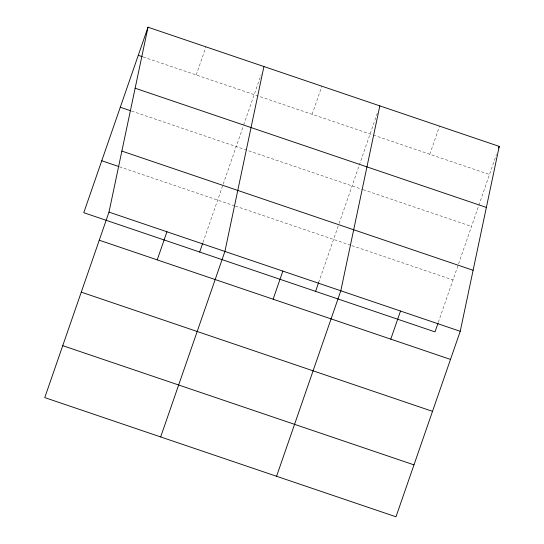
<?xml version="1.0" encoding="UTF-8"?>
<svg xmlns="http://www.w3.org/2000/svg" width="544" height="544" viewBox="0 0 544 544"><rect width="100%" height="100%" fill="white"/><g stroke="black" fill="none" stroke-linecap="round" stroke-linejoin="round"><path stroke-width="0.41" stroke-dasharray="2.72 2.04" d="M196.228 74.977L205.958 46.866M203 242.44L222.918 184.919M223.196 184.117L243.392 125.807M243.664 125.004L261.134 74.562M312.134 114.308L321.864 86.204M318.628 282.581L338.83 224.25M339.102 223.455L359.02 165.94M359.298 165.138L377.318 113.098M429.801 154.238L439.532 126.133M438.328 322.306L496.461 154.428M143.106 56.943L372.477 134.79M373.272 135.055L489.505 174.502M131.56 111.071L362.454 189.428M363.249 189.7L471.526 226.44M119.469 166.77L234.566 205.829M235.375 206.101L351.084 245.371M351.886 245.643L452.989 279.956"/><path stroke-width="0.82" d="M108.99 212.106L148.009 27.2L499.242 146.397L460.231 331.303L395.991 516.8L44.758 397.603L108.99 212.106L460.231 331.303M263.915 66.538L224.903 251.444L160.664 436.941M379.821 105.869L340.809 290.775L276.576 476.272M148.009 27.2L83.769 212.697L435.01 331.894L438.049 323.102M157.216 259.882L166.947 231.771M199.682 252.035L202.722 243.243M273.122 299.214L282.853 271.109M315.588 291.366L318.628 282.581M390.782 339.143L400.52 311.039M498.685 148.002L499.242 146.397M138.271 55.304L142.297 56.671M135.13 88.216L486.363 207.414M120.292 107.243L130.75 110.799M121.87 151.089L473.103 270.286M101.755 160.759L118.66 166.498M99.26 240.21L450.493 359.407M81.274 292.148L432.507 411.346M62.744 345.664L413.977 464.862"/></g></svg>
